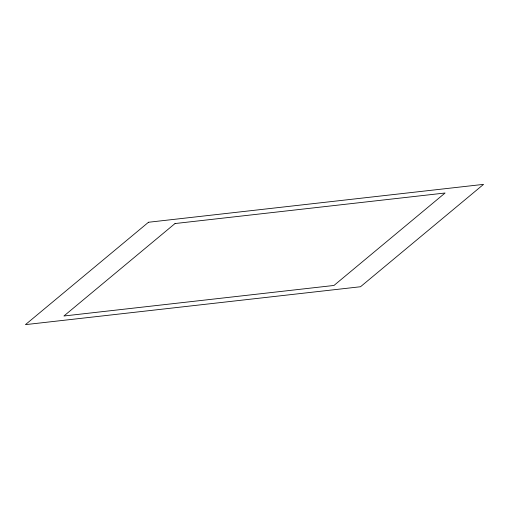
<?xml version="1.0" encoding="UTF-8"?>
<svg xmlns="http://www.w3.org/2000/svg" width="509" height="509" viewBox="0 0 509 509"><rect width="100%" height="100%" fill="white"/><g stroke="black" fill="none" stroke-linecap="round" stroke-linejoin="round"><path stroke-width="0.76" d="M148.488 222.255L25.45 324.634L360.512 286.745L483.55 184.366L148.488 222.255M175.02 223.546L63.918 315.994L333.98 285.454L445.082 193.006L175.02 223.546"/></g></svg>
